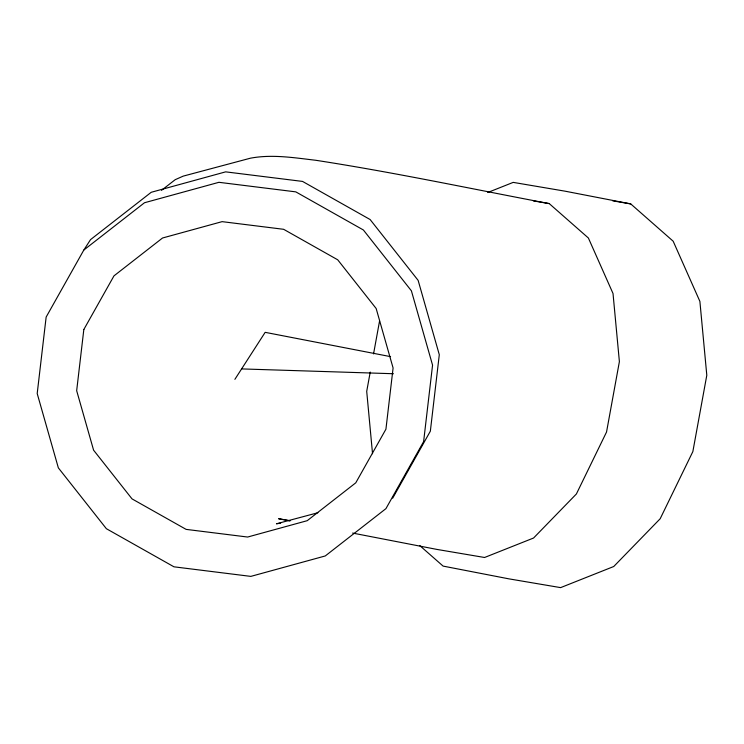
<?xml version="1.0" encoding="UTF-8"?>
<svg xmlns="http://www.w3.org/2000/svg" width="744" height="744" viewBox="0 0 744 744"><rect width="100%" height="100%" fill="white"/><g stroke="black" fill="none" stroke-linecap="round" stroke-linejoin="round"><path stroke-width="1.12" d="M370.233 372.065L366.708 391.372L372.539 453.728M373.553 353.902L379.57 320.971M83.821 250.049L46.147 317.056L37.2 393.539L58.348 467.864L106.373 528.705L173.966 566.816L250.83 576.386L325.268 555.954L385.941 508.636L423.615 441.629L432.562 365.146L411.404 290.83L363.379 229.98L295.796 191.868L218.931 182.308L144.494 202.74L83.821 250.049L90.554 239.605L151.227 192.287L225.665 171.855L302.529 181.415L370.112 219.527L418.137 280.376L439.295 354.693L430.348 431.185L392.674 498.182M234.881 379.347L265.162 332.336L390.563 356.636M161.495 190.343L175.212 179.676L183.219 176.123L250.43 158.193C272.034 154.101 294.122 157.747 315.689 160.267C393.967 172.32 471.436 188.855 549.23 203.596L588.383 238.006L613.019 293.499L619.389 361.631L606.537 432.032L576.395 493.969L533.569 538.024L484.577 557.489L436.868 549.407L352.619 533.076M487.701 192.519L513.202 182.382L564.929 191.152L630.726 203.903L673.171 241.214L699.89 301.385L706.8 375.255L692.859 451.58L660.179 518.745L613.744 566.51L560.623 587.621L508.896 578.851L443.099 566.1L419.709 545.538M317.902 512.737L276.461 523.795L280.655 523.162M241.595 368.912L393.446 373.73M612.731 200.852L630.726 203.903M533.327 200.899L549.23 203.596M289.844 520.651L278.609 518.726L289.993 520.939M83.83 329.49L76.669 390.702L93.595 450.185L132.032 498.889L186.13 529.384L247.64 537.038L307.216 520.688L355.772 482.819L385.931 429.195L393.092 367.982L376.157 308.5L337.72 259.805L283.631 229.301L222.112 221.647L162.545 237.996L113.981 275.866L83.83 329.49"/></g></svg>
